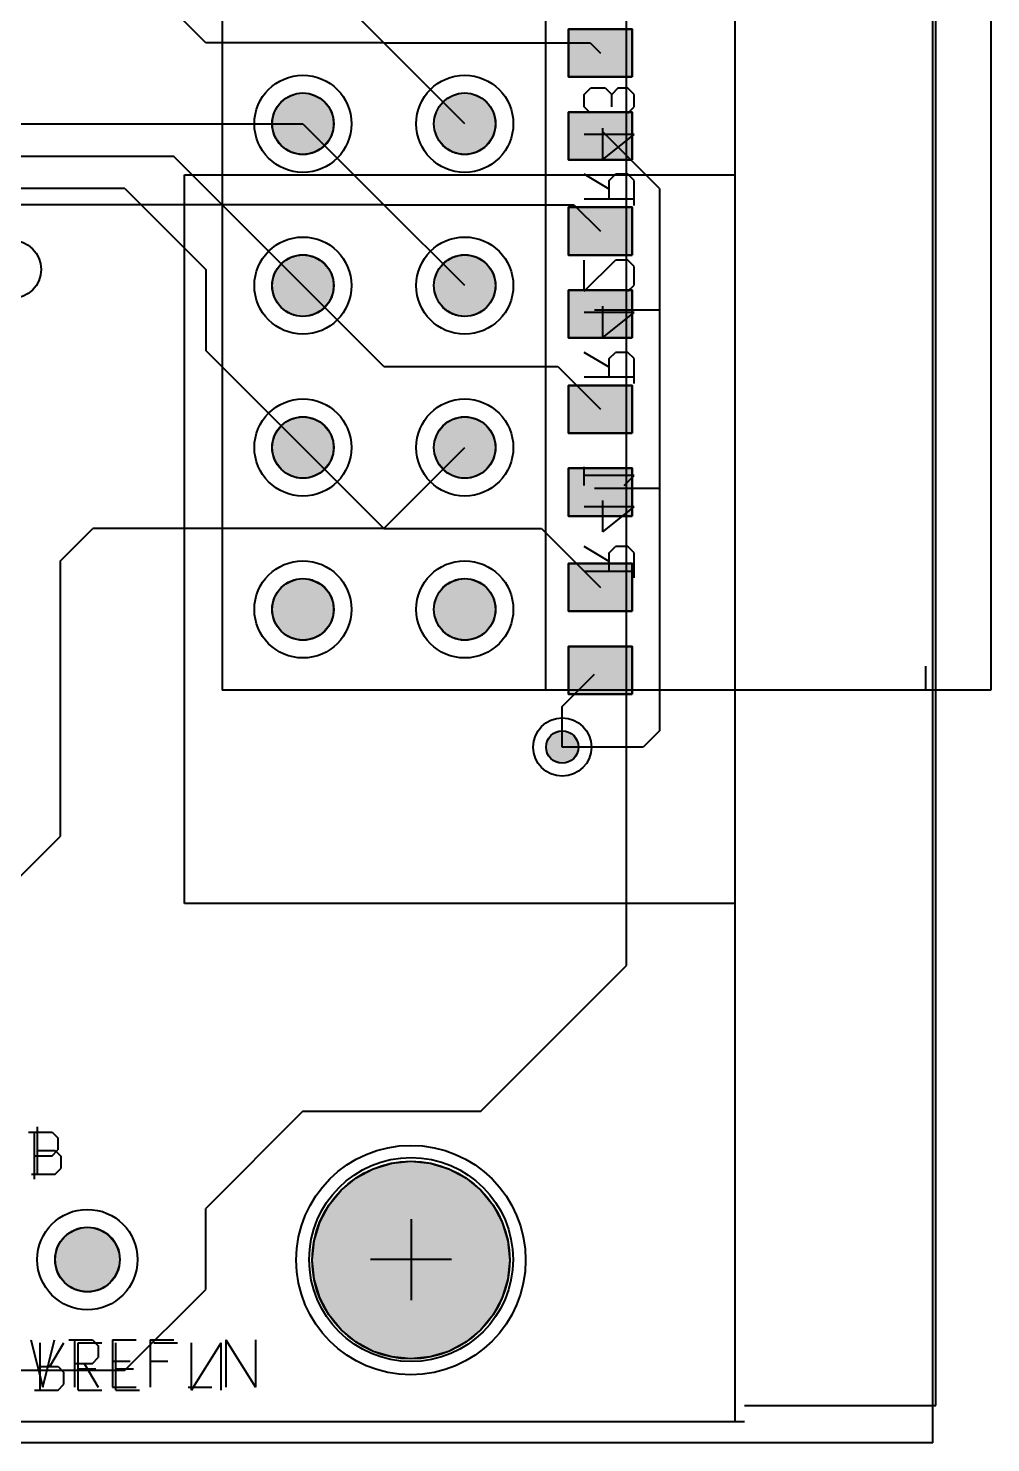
# Model space of a CAD drawing. Header units: millimetres. Extents: x 3 to 131, y 2 to 65.
# Drawn here: x 116.25 to 131.36, y 2.29 to 24.48 of the extents above; entities that cross this region are included whole.
import ezdxf

# ---------------------------------------------------------------- set-up
doc = ezdxf.new("R2010")
doc.units = ezdxf.units.MM
for name, color, linetype in [('bottom_copper', 7, 'Continuous'), ('bottom_silk', 7, 'Continuous'), ('drill_plated', 7, 'Continuous'), ('outline', 7, 'Continuous'), ('top_copper', 7, 'Continuous'), ('top_silk', 7, 'Continuous')]:
    doc.layers.add(name, color=color, linetype=linetype)

msp = doc.modelspace()

# ---------------------------------------------------------------- hatches: boundary and pattern name
at = {"layer": 'bottom_copper', "lineweight": 40}
for points in [[(125.732, 23.72), (124.732, 23.72), (124.732, 24.47), (125.732, 24.47), (125.732, 23.72)], [(121.035, 22.892), (121.008, 22.802), (120.963, 22.718), (120.903, 22.645), (120.83, 22.585), (120.746, 22.541), (120.656, 22.513), (120.562, 22.504), (120.468, 22.513), (120.377, 22.541), (120.294, 22.585), (120.221, 22.645), (120.161, 22.718), (120.116, 22.802), (120.088, 22.892), (120.079, 22.986), (120.088, 23.081), (120.116, 23.171), (120.161, 23.255), (120.221, 23.328), (120.294, 23.388), (120.377, 23.432), (120.468, 23.46), (120.562, 23.469), (120.656, 23.46), (120.746, 23.432), (120.83, 23.388), (120.903, 23.328), (120.963, 23.255), (121.008, 23.171), (121.035, 23.081), (121.044, 22.986), (121.035, 22.892)], [(123.575, 22.892), (123.548, 22.802), (123.503, 22.718), (123.443, 22.645), (123.37, 22.585), (123.286, 22.541), (123.196, 22.513), (123.102, 22.504), (123.008, 22.513), (122.917, 22.541), (122.834, 22.585), (122.761, 22.645), (122.701, 22.718), (122.656, 22.802), (122.628, 22.892), (122.619, 22.986), (122.628, 23.081), (122.656, 23.171), (122.701, 23.255), (122.761, 23.328), (122.834, 23.388), (122.917, 23.432), (123.008, 23.46), (123.102, 23.469), (123.196, 23.46), (123.286, 23.432), (123.37, 23.388), (123.443, 23.328), (123.503, 23.255), (123.548, 23.171), (123.575, 23.081), (123.584, 22.986), (123.575, 22.892)], [(125.732, 22.42), (124.732, 22.42), (124.732, 23.169), (125.732, 23.169), (125.732, 22.42)], [(125.732, 20.926), (124.732, 20.926), (124.732, 21.675), (125.732, 21.675), (125.732, 20.926)], [(121.035, 20.352), (121.008, 20.262), (120.963, 20.178), (120.903, 20.105), (120.83, 20.045), (120.746, 20.001), (120.656, 19.973), (120.562, 19.964), (120.468, 19.973), (120.377, 20.001), (120.294, 20.045), (120.221, 20.105), (120.161, 20.178), (120.116, 20.262), (120.088, 20.352), (120.079, 20.447), (120.088, 20.541), (120.116, 20.631), (120.161, 20.715), (120.221, 20.788), (120.294, 20.848), (120.377, 20.892), (120.468, 20.92), (120.562, 20.929), (120.656, 20.92), (120.746, 20.892), (120.83, 20.848), (120.903, 20.788), (120.963, 20.715), (121.008, 20.631), (121.035, 20.541), (121.044, 20.447), (121.035, 20.352)], [(123.575, 20.352), (123.548, 20.262), (123.503, 20.178), (123.443, 20.105), (123.37, 20.045), (123.286, 20.001), (123.196, 19.973), (123.102, 19.964), (123.008, 19.973), (122.917, 20.001), (122.834, 20.045), (122.761, 20.105), (122.701, 20.178), (122.656, 20.262), (122.628, 20.352), (122.619, 20.447), (122.628, 20.541), (122.656, 20.631), (122.701, 20.715), (122.761, 20.788), (122.834, 20.848), (122.917, 20.892), (123.008, 20.92), (123.102, 20.929), (123.196, 20.92), (123.286, 20.892), (123.37, 20.848), (123.443, 20.788), (123.503, 20.715), (123.548, 20.631), (123.575, 20.541), (123.584, 20.447), (123.575, 20.352)], [(125.732, 19.626), (124.732, 19.626), (124.732, 20.375), (125.732, 20.375), (125.732, 19.626)], [(125.732, 18.132), (124.732, 18.132), (124.732, 18.881), (125.732, 18.881), (125.732, 18.132)], [(121.035, 17.812), (121.008, 17.722), (120.963, 17.638), (120.903, 17.565), (120.83, 17.505), (120.746, 17.461), (120.656, 17.433), (120.562, 17.424), (120.468, 17.433), (120.377, 17.461), (120.294, 17.505), (120.221, 17.565), (120.161, 17.638), (120.116, 17.722), (120.088, 17.812), (120.079, 17.907), (120.088, 18.001), (120.116, 18.091), (120.161, 18.175), (120.221, 18.248), (120.294, 18.308), (120.377, 18.352), (120.468, 18.38), (120.562, 18.389), (120.656, 18.38), (120.746, 18.352), (120.83, 18.308), (120.903, 18.248), (120.963, 18.175), (121.008, 18.091), (121.035, 18.001), (121.044, 17.907), (121.035, 17.812)], [(123.575, 17.812), (123.548, 17.722), (123.503, 17.638), (123.443, 17.565), (123.37, 17.505), (123.286, 17.461), (123.196, 17.433), (123.102, 17.424), (123.008, 17.433), (122.917, 17.461), (122.834, 17.505), (122.761, 17.565), (122.701, 17.638), (122.656, 17.722), (122.628, 17.812), (122.619, 17.907), (122.628, 18.001), (122.656, 18.091), (122.701, 18.175), (122.761, 18.248), (122.834, 18.308), (122.917, 18.352), (123.008, 18.38), (123.102, 18.389), (123.196, 18.38), (123.286, 18.352), (123.37, 18.308), (123.443, 18.248), (123.503, 18.175), (123.548, 18.091), (123.575, 18.001), (123.584, 17.907), (123.575, 17.812)], [(125.732, 16.832), (124.732, 16.832), (124.732, 17.581), (125.732, 17.581), (125.732, 16.832)], [(125.732, 15.338), (124.732, 15.338), (124.732, 16.087), (125.732, 16.087), (125.732, 15.338)], [(121.035, 15.272), (121.008, 15.182), (120.963, 15.098), (120.903, 15.025), (120.83, 14.965), (120.746, 14.921), (120.656, 14.893), (120.562, 14.884), (120.468, 14.893), (120.377, 14.921), (120.294, 14.965), (120.221, 15.025), (120.161, 15.098), (120.116, 15.182), (120.088, 15.272), (120.079, 15.367), (120.088, 15.461), (120.116, 15.551), (120.161, 15.635), (120.221, 15.708), (120.294, 15.768), (120.377, 15.812), (120.468, 15.84), (120.562, 15.849), (120.656, 15.84), (120.746, 15.812), (120.83, 15.768), (120.903, 15.708), (120.963, 15.635), (121.008, 15.551), (121.035, 15.461), (121.044, 15.367), (121.035, 15.272)], [(123.575, 15.272), (123.548, 15.182), (123.503, 15.098), (123.443, 15.025), (123.37, 14.965), (123.286, 14.921), (123.196, 14.893), (123.102, 14.884), (123.008, 14.893), (122.917, 14.921), (122.834, 14.965), (122.761, 15.025), (122.701, 15.098), (122.656, 15.182), (122.628, 15.272), (122.619, 15.367), (122.628, 15.461), (122.656, 15.551), (122.701, 15.635), (122.761, 15.708), (122.834, 15.768), (122.917, 15.812), (123.008, 15.84), (123.102, 15.849), (123.196, 15.84), (123.286, 15.812), (123.37, 15.768), (123.443, 15.708), (123.503, 15.635), (123.548, 15.551), (123.575, 15.461), (123.584, 15.367), (123.575, 15.272)], [(125.732, 14.038), (124.732, 14.038), (124.732, 14.787), (125.732, 14.787), (125.732, 14.038)], [(124.881, 13.158), (124.867, 13.11), (124.843, 13.066), (124.812, 13.028), (124.773, 12.996), (124.729, 12.973), (124.681, 12.958), (124.632, 12.954), (124.582, 12.958), (124.535, 12.973), (124.491, 12.996), (124.452, 13.028), (124.421, 13.066), (124.397, 13.11), (124.383, 13.158), (124.378, 13.207), (124.383, 13.257), (124.397, 13.305), (124.421, 13.349), (124.452, 13.387), (124.491, 13.419), (124.535, 13.442), (124.582, 13.457), (124.632, 13.461), (124.681, 13.457), (124.729, 13.442), (124.773, 13.419), (124.812, 13.387), (124.843, 13.349), (124.867, 13.305), (124.881, 13.257), (124.886, 13.207), (124.881, 13.158)], [(123.777, 4.856), (123.689, 4.565), (123.546, 4.297), (123.353, 4.062), (123.118, 3.87), (122.85, 3.726), (122.56, 3.638), (122.257, 3.608), (121.955, 3.638), (121.664, 3.726), (121.396, 3.87), (121.161, 4.062), (120.968, 4.297), (120.825, 4.565), (120.737, 4.856), (120.707, 5.158), (120.737, 5.461), (120.825, 5.751), (120.968, 6.019), (121.161, 6.254), (121.396, 6.447), (121.664, 6.59), (121.955, 6.679), (122.257, 6.708), (122.56, 6.679), (122.85, 6.59), (123.118, 6.447), (123.353, 6.254), (123.546, 6.019), (123.689, 5.751), (123.777, 5.461), (123.807, 5.158), (123.777, 4.856)], [(117.678, 5.067), (117.649, 4.972), (117.602, 4.884), (117.539, 4.807), (117.462, 4.744), (117.374, 4.697), (117.279, 4.668), (117.18, 4.658), (117.081, 4.668), (116.986, 4.697), (116.898, 4.744), (116.821, 4.807), (116.758, 4.884), (116.711, 4.972), (116.682, 5.067), (116.672, 5.166), (116.682, 5.265), (116.711, 5.36), (116.758, 5.448), (116.821, 5.525), (116.898, 5.588), (116.986, 5.635), (117.081, 5.664), (117.18, 5.674), (117.279, 5.664), (117.374, 5.635), (117.462, 5.588), (117.539, 5.525), (117.602, 5.448), (117.649, 5.36), (117.678, 5.265), (117.688, 5.166), (117.678, 5.067)]]:
    msp.add_hatch(color=7, dxfattribs=at).paths.add_polyline_path(points, flags=0)
at = {"layer": 'drill_plated', "lineweight": 40}
for points in [[(121.035, 22.892), (121.008, 22.802), (120.963, 22.718), (120.903, 22.645), (120.83, 22.585), (120.746, 22.541), (120.656, 22.513), (120.562, 22.504), (120.468, 22.513), (120.377, 22.541), (120.294, 22.585), (120.221, 22.645), (120.161, 22.718), (120.116, 22.802), (120.088, 22.892), (120.079, 22.986), (120.088, 23.081), (120.116, 23.171), (120.161, 23.255), (120.221, 23.328), (120.294, 23.388), (120.377, 23.432), (120.468, 23.46), (120.562, 23.469), (120.656, 23.46), (120.746, 23.432), (120.83, 23.388), (120.903, 23.328), (120.963, 23.255), (121.008, 23.171), (121.035, 23.081), (121.044, 22.986), (121.035, 22.892)], [(123.575, 22.892), (123.548, 22.802), (123.503, 22.718), (123.443, 22.645), (123.37, 22.585), (123.286, 22.541), (123.196, 22.513), (123.102, 22.504), (123.008, 22.513), (122.917, 22.541), (122.834, 22.585), (122.761, 22.645), (122.701, 22.718), (122.656, 22.802), (122.628, 22.892), (122.619, 22.986), (122.628, 23.081), (122.656, 23.171), (122.701, 23.255), (122.761, 23.328), (122.834, 23.388), (122.917, 23.432), (123.008, 23.46), (123.102, 23.469), (123.196, 23.46), (123.286, 23.432), (123.37, 23.388), (123.443, 23.328), (123.503, 23.255), (123.548, 23.171), (123.575, 23.081), (123.584, 22.986), (123.575, 22.892)], [(121.035, 20.352), (121.008, 20.262), (120.963, 20.178), (120.903, 20.105), (120.83, 20.045), (120.746, 20.001), (120.656, 19.973), (120.562, 19.964), (120.468, 19.973), (120.377, 20.001), (120.294, 20.045), (120.221, 20.105), (120.161, 20.178), (120.116, 20.262), (120.088, 20.352), (120.079, 20.447), (120.088, 20.541), (120.116, 20.631), (120.161, 20.715), (120.221, 20.788), (120.294, 20.848), (120.377, 20.892), (120.468, 20.92), (120.562, 20.929), (120.656, 20.92), (120.746, 20.892), (120.83, 20.848), (120.903, 20.788), (120.963, 20.715), (121.008, 20.631), (121.035, 20.541), (121.044, 20.447), (121.035, 20.352)], [(123.575, 20.352), (123.548, 20.262), (123.503, 20.178), (123.443, 20.105), (123.37, 20.045), (123.286, 20.001), (123.196, 19.973), (123.102, 19.964), (123.008, 19.973), (122.917, 20.001), (122.834, 20.045), (122.761, 20.105), (122.701, 20.178), (122.656, 20.262), (122.628, 20.352), (122.619, 20.447), (122.628, 20.541), (122.656, 20.631), (122.701, 20.715), (122.761, 20.788), (122.834, 20.848), (122.917, 20.892), (123.008, 20.92), (123.102, 20.929), (123.196, 20.92), (123.286, 20.892), (123.37, 20.848), (123.443, 20.788), (123.503, 20.715), (123.548, 20.631), (123.575, 20.541), (123.584, 20.447), (123.575, 20.352)], [(121.035, 17.812), (121.008, 17.722), (120.963, 17.638), (120.903, 17.565), (120.83, 17.505), (120.746, 17.461), (120.656, 17.433), (120.562, 17.424), (120.468, 17.433), (120.377, 17.461), (120.294, 17.505), (120.221, 17.565), (120.161, 17.638), (120.116, 17.722), (120.088, 17.812), (120.079, 17.907), (120.088, 18.001), (120.116, 18.091), (120.161, 18.175), (120.221, 18.248), (120.294, 18.308), (120.377, 18.352), (120.468, 18.38), (120.562, 18.389), (120.656, 18.38), (120.746, 18.352), (120.83, 18.308), (120.903, 18.248), (120.963, 18.175), (121.008, 18.091), (121.035, 18.001), (121.044, 17.907), (121.035, 17.812)], [(123.575, 17.812), (123.548, 17.722), (123.503, 17.638), (123.443, 17.565), (123.37, 17.505), (123.286, 17.461), (123.196, 17.433), (123.102, 17.424), (123.008, 17.433), (122.917, 17.461), (122.834, 17.505), (122.761, 17.565), (122.701, 17.638), (122.656, 17.722), (122.628, 17.812), (122.619, 17.907), (122.628, 18.001), (122.656, 18.091), (122.701, 18.175), (122.761, 18.248), (122.834, 18.308), (122.917, 18.352), (123.008, 18.38), (123.102, 18.389), (123.196, 18.38), (123.286, 18.352), (123.37, 18.308), (123.443, 18.248), (123.503, 18.175), (123.548, 18.091), (123.575, 18.001), (123.584, 17.907), (123.575, 17.812)], [(121.035, 15.272), (121.008, 15.182), (120.963, 15.098), (120.903, 15.025), (120.83, 14.965), (120.746, 14.921), (120.656, 14.893), (120.562, 14.884), (120.468, 14.893), (120.377, 14.921), (120.294, 14.965), (120.221, 15.025), (120.161, 15.098), (120.116, 15.182), (120.088, 15.272), (120.079, 15.367), (120.088, 15.461), (120.116, 15.551), (120.161, 15.635), (120.221, 15.708), (120.294, 15.768), (120.377, 15.812), (120.468, 15.84), (120.562, 15.849), (120.656, 15.84), (120.746, 15.812), (120.83, 15.768), (120.903, 15.708), (120.963, 15.635), (121.008, 15.551), (121.035, 15.461), (121.044, 15.367), (121.035, 15.272)], [(123.575, 15.272), (123.548, 15.182), (123.503, 15.098), (123.443, 15.025), (123.37, 14.965), (123.286, 14.921), (123.196, 14.893), (123.102, 14.884), (123.008, 14.893), (122.917, 14.921), (122.834, 14.965), (122.761, 15.025), (122.701, 15.098), (122.656, 15.182), (122.628, 15.272), (122.619, 15.367), (122.628, 15.461), (122.656, 15.551), (122.701, 15.635), (122.761, 15.708), (122.834, 15.768), (122.917, 15.812), (123.008, 15.84), (123.102, 15.849), (123.196, 15.84), (123.286, 15.812), (123.37, 15.768), (123.443, 15.708), (123.503, 15.635), (123.548, 15.551), (123.575, 15.461), (123.584, 15.367), (123.575, 15.272)], [(124.881, 13.158), (124.867, 13.11), (124.843, 13.066), (124.812, 13.028), (124.773, 12.996), (124.729, 12.973), (124.681, 12.958), (124.632, 12.954), (124.582, 12.958), (124.535, 12.973), (124.491, 12.996), (124.452, 13.028), (124.421, 13.066), (124.397, 13.11), (124.383, 13.158), (124.378, 13.207), (124.383, 13.257), (124.397, 13.305), (124.421, 13.349), (124.452, 13.387), (124.491, 13.419), (124.535, 13.442), (124.582, 13.457), (124.632, 13.461), (124.681, 13.457), (124.729, 13.442), (124.773, 13.419), (124.812, 13.387), (124.843, 13.349), (124.867, 13.305), (124.881, 13.257), (124.886, 13.207), (124.881, 13.158)], [(123.777, 4.856), (123.689, 4.565), (123.546, 4.297), (123.353, 4.062), (123.118, 3.87), (122.85, 3.726), (122.56, 3.638), (122.257, 3.608), (121.955, 3.638), (121.664, 3.726), (121.396, 3.87), (121.161, 4.062), (120.968, 4.297), (120.825, 4.565), (120.737, 4.856), (120.707, 5.158), (120.737, 5.461), (120.825, 5.751), (120.968, 6.019), (121.161, 6.254), (121.396, 6.447), (121.664, 6.59), (121.955, 6.679), (122.257, 6.708), (122.56, 6.679), (122.85, 6.59), (123.118, 6.447), (123.353, 6.254), (123.546, 6.019), (123.689, 5.751), (123.777, 5.461), (123.807, 5.158), (123.777, 4.856)], [(117.678, 5.067), (117.649, 4.972), (117.602, 4.884), (117.539, 4.807), (117.462, 4.744), (117.374, 4.697), (117.279, 4.668), (117.18, 4.658), (117.081, 4.668), (116.986, 4.697), (116.898, 4.744), (116.821, 4.807), (116.758, 4.884), (116.711, 4.972), (116.682, 5.067), (116.672, 5.166), (116.682, 5.265), (116.711, 5.36), (116.758, 5.448), (116.821, 5.525), (116.898, 5.588), (116.986, 5.635), (117.081, 5.664), (117.18, 5.674), (117.279, 5.664), (117.374, 5.635), (117.462, 5.588), (117.539, 5.525), (117.602, 5.448), (117.649, 5.36), (117.678, 5.265), (117.688, 5.166), (117.678, 5.067)]]:
    msp.add_hatch(color=7, dxfattribs=at).paths.add_polyline_path(points, flags=0)
at = {"layer": 'top_copper', "lineweight": 40}
for points in [[(121.035, 22.892), (121.008, 22.802), (120.963, 22.718), (120.903, 22.645), (120.83, 22.585), (120.746, 22.541), (120.656, 22.513), (120.562, 22.504), (120.468, 22.513), (120.377, 22.541), (120.294, 22.585), (120.221, 22.645), (120.161, 22.718), (120.116, 22.802), (120.088, 22.892), (120.079, 22.986), (120.088, 23.081), (120.116, 23.171), (120.161, 23.255), (120.221, 23.328), (120.294, 23.388), (120.377, 23.432), (120.468, 23.46), (120.562, 23.469), (120.656, 23.46), (120.746, 23.432), (120.83, 23.388), (120.903, 23.328), (120.963, 23.255), (121.008, 23.171), (121.035, 23.081), (121.044, 22.986), (121.035, 22.892)], [(123.575, 22.892), (123.548, 22.802), (123.503, 22.718), (123.443, 22.645), (123.37, 22.585), (123.286, 22.541), (123.196, 22.513), (123.102, 22.504), (123.008, 22.513), (122.917, 22.541), (122.834, 22.585), (122.761, 22.645), (122.701, 22.718), (122.656, 22.802), (122.628, 22.892), (122.619, 22.986), (122.628, 23.081), (122.656, 23.171), (122.701, 23.255), (122.761, 23.328), (122.834, 23.388), (122.917, 23.432), (123.008, 23.46), (123.102, 23.469), (123.196, 23.46), (123.286, 23.432), (123.37, 23.388), (123.443, 23.328), (123.503, 23.255), (123.548, 23.171), (123.575, 23.081), (123.584, 22.986), (123.575, 22.892)], [(121.035, 20.352), (121.008, 20.262), (120.963, 20.178), (120.903, 20.105), (120.83, 20.045), (120.746, 20.001), (120.656, 19.973), (120.562, 19.964), (120.468, 19.973), (120.377, 20.001), (120.294, 20.045), (120.221, 20.105), (120.161, 20.178), (120.116, 20.262), (120.088, 20.352), (120.079, 20.447), (120.088, 20.541), (120.116, 20.631), (120.161, 20.715), (120.221, 20.788), (120.294, 20.848), (120.377, 20.892), (120.468, 20.92), (120.562, 20.929), (120.656, 20.92), (120.746, 20.892), (120.83, 20.848), (120.903, 20.788), (120.963, 20.715), (121.008, 20.631), (121.035, 20.541), (121.044, 20.447), (121.035, 20.352)], [(123.575, 20.352), (123.548, 20.262), (123.503, 20.178), (123.443, 20.105), (123.37, 20.045), (123.286, 20.001), (123.196, 19.973), (123.102, 19.964), (123.008, 19.973), (122.917, 20.001), (122.834, 20.045), (122.761, 20.105), (122.701, 20.178), (122.656, 20.262), (122.628, 20.352), (122.619, 20.447), (122.628, 20.541), (122.656, 20.631), (122.701, 20.715), (122.761, 20.788), (122.834, 20.848), (122.917, 20.892), (123.008, 20.92), (123.102, 20.929), (123.196, 20.92), (123.286, 20.892), (123.37, 20.848), (123.443, 20.788), (123.503, 20.715), (123.548, 20.631), (123.575, 20.541), (123.584, 20.447), (123.575, 20.352)], [(121.035, 17.812), (121.008, 17.722), (120.963, 17.638), (120.903, 17.565), (120.83, 17.505), (120.746, 17.461), (120.656, 17.433), (120.562, 17.424), (120.468, 17.433), (120.377, 17.461), (120.294, 17.505), (120.221, 17.565), (120.161, 17.638), (120.116, 17.722), (120.088, 17.812), (120.079, 17.907), (120.088, 18.001), (120.116, 18.091), (120.161, 18.175), (120.221, 18.248), (120.294, 18.308), (120.377, 18.352), (120.468, 18.38), (120.562, 18.389), (120.656, 18.38), (120.746, 18.352), (120.83, 18.308), (120.903, 18.248), (120.963, 18.175), (121.008, 18.091), (121.035, 18.001), (121.044, 17.907), (121.035, 17.812)], [(123.575, 17.812), (123.548, 17.722), (123.503, 17.638), (123.443, 17.565), (123.37, 17.505), (123.286, 17.461), (123.196, 17.433), (123.102, 17.424), (123.008, 17.433), (122.917, 17.461), (122.834, 17.505), (122.761, 17.565), (122.701, 17.638), (122.656, 17.722), (122.628, 17.812), (122.619, 17.907), (122.628, 18.001), (122.656, 18.091), (122.701, 18.175), (122.761, 18.248), (122.834, 18.308), (122.917, 18.352), (123.008, 18.38), (123.102, 18.389), (123.196, 18.38), (123.286, 18.352), (123.37, 18.308), (123.443, 18.248), (123.503, 18.175), (123.548, 18.091), (123.575, 18.001), (123.584, 17.907), (123.575, 17.812)], [(121.035, 15.272), (121.008, 15.182), (120.963, 15.098), (120.903, 15.025), (120.83, 14.965), (120.746, 14.921), (120.656, 14.893), (120.562, 14.884), (120.468, 14.893), (120.377, 14.921), (120.294, 14.965), (120.221, 15.025), (120.161, 15.098), (120.116, 15.182), (120.088, 15.272), (120.079, 15.367), (120.088, 15.461), (120.116, 15.551), (120.161, 15.635), (120.221, 15.708), (120.294, 15.768), (120.377, 15.812), (120.468, 15.84), (120.562, 15.849), (120.656, 15.84), (120.746, 15.812), (120.83, 15.768), (120.903, 15.708), (120.963, 15.635), (121.008, 15.551), (121.035, 15.461), (121.044, 15.367), (121.035, 15.272)], [(123.575, 15.272), (123.548, 15.182), (123.503, 15.098), (123.443, 15.025), (123.37, 14.965), (123.286, 14.921), (123.196, 14.893), (123.102, 14.884), (123.008, 14.893), (122.917, 14.921), (122.834, 14.965), (122.761, 15.025), (122.701, 15.098), (122.656, 15.182), (122.628, 15.272), (122.619, 15.367), (122.628, 15.461), (122.656, 15.551), (122.701, 15.635), (122.761, 15.708), (122.834, 15.768), (122.917, 15.812), (123.008, 15.84), (123.102, 15.849), (123.196, 15.84), (123.286, 15.812), (123.37, 15.768), (123.443, 15.708), (123.503, 15.635), (123.548, 15.551), (123.575, 15.461), (123.584, 15.367), (123.575, 15.272)], [(124.881, 13.158), (124.867, 13.11), (124.843, 13.066), (124.812, 13.028), (124.773, 12.996), (124.729, 12.973), (124.681, 12.958), (124.632, 12.954), (124.582, 12.958), (124.535, 12.973), (124.491, 12.996), (124.452, 13.028), (124.421, 13.066), (124.397, 13.11), (124.383, 13.158), (124.378, 13.207), (124.383, 13.257), (124.397, 13.305), (124.421, 13.349), (124.452, 13.387), (124.491, 13.419), (124.535, 13.442), (124.582, 13.457), (124.632, 13.461), (124.681, 13.457), (124.729, 13.442), (124.773, 13.419), (124.812, 13.387), (124.843, 13.349), (124.867, 13.305), (124.881, 13.257), (124.886, 13.207), (124.881, 13.158)], [(123.777, 4.856), (123.689, 4.565), (123.546, 4.297), (123.353, 4.062), (123.118, 3.87), (122.85, 3.726), (122.56, 3.638), (122.257, 3.608), (121.955, 3.638), (121.664, 3.726), (121.396, 3.87), (121.161, 4.062), (120.968, 4.297), (120.825, 4.565), (120.737, 4.856), (120.707, 5.158), (120.737, 5.461), (120.825, 5.751), (120.968, 6.019), (121.161, 6.254), (121.396, 6.447), (121.664, 6.59), (121.955, 6.679), (122.257, 6.708), (122.56, 6.679), (122.85, 6.59), (123.118, 6.447), (123.353, 6.254), (123.546, 6.019), (123.689, 5.751), (123.777, 5.461), (123.807, 5.158), (123.777, 4.856)], [(117.678, 5.067), (117.649, 4.972), (117.602, 4.884), (117.539, 4.807), (117.462, 4.744), (117.374, 4.697), (117.279, 4.668), (117.18, 4.658), (117.081, 4.668), (116.986, 4.697), (116.898, 4.744), (116.821, 4.807), (116.758, 4.884), (116.711, 4.972), (116.682, 5.067), (116.672, 5.166), (116.682, 5.265), (116.711, 5.36), (116.758, 5.448), (116.821, 5.525), (116.898, 5.588), (116.986, 5.635), (117.081, 5.664), (117.18, 5.674), (117.279, 5.664), (117.374, 5.635), (117.462, 5.588), (117.539, 5.525), (117.602, 5.448), (117.649, 5.36), (117.678, 5.265), (117.688, 5.166), (117.678, 5.067)]]:
    msp.add_hatch(color=7, dxfattribs=at).paths.add_polyline_path(points, flags=0)

# ---------------------------------------------------------------- linework, layer by layer
at = {"layer": 'bottom_copper', "color": 7, "lineweight": 40}
for p, q in [((120.562, 25.526), (121.832, 24.256)), ((124.732, 24.47), (124.732, 23.72)), ((125.732, 24.47), (124.732, 24.47)), ((125.732, 23.72), (125.732, 24.47)), ((121.832, 24.256), (125.07, 24.256)), ((125.07, 24.256), (125.232, 24.095)), ((124.732, 23.72), (125.732, 23.72)), ((124.732, 23.169), (124.732, 22.42)), ((125.732, 23.169), (124.732, 23.169)), ((125.732, 22.42), (125.732, 23.169)), ((112.942, 22.986), (120.562, 22.986)), ((120.562, 22.986), (121.832, 21.716)), ((126.156, 21.971), (125.267, 22.86)), ((112.434, 22.479), (118.53, 22.479)), ((121.832, 19.177), (118.53, 22.479)), ((124.732, 22.42), (125.732, 22.42)), ((117.768, 21.971), (111.418, 21.971)), ((117.768, 21.971), (119.038, 20.701)), ((126.156, 21.971), (126.156, 13.461)), ((121.832, 21.716), (124.816, 21.716)), ((124.732, 21.675), (124.732, 20.926)), ((125.732, 21.675), (124.732, 21.675)), ((124.816, 21.716), (125.232, 21.301)), ((125.732, 20.926), (125.732, 21.675)), ((124.732, 20.926), (125.732, 20.926)), ((119.038, 20.701), (119.038, 19.43)), ((124.732, 20.375), (124.732, 19.626)), ((125.732, 20.375), (124.732, 20.375)), ((125.732, 19.626), (125.732, 20.375)), ((125.14, 20.066), (126.156, 20.066)), ((124.732, 19.626), (125.732, 19.626)), ((121.832, 16.637), (119.038, 19.43)), ((121.832, 19.177), (124.562, 19.177)), ((124.562, 19.177), (125.232, 18.507)), ((124.732, 18.881), (124.732, 18.132)), ((125.732, 18.881), (124.732, 18.881)), ((125.732, 18.132), (125.732, 18.881)), ((124.732, 18.132), (125.732, 18.132)), ((124.732, 17.581), (124.732, 16.832)), ((125.732, 17.581), (124.732, 17.581)), ((125.732, 16.832), (125.732, 17.581)), ((125.14, 17.271), (126.156, 17.271)), ((124.732, 16.832), (125.732, 16.832)), ((121.832, 16.637), (124.308, 16.637)), ((124.308, 16.637), (125.232, 15.713)), ((124.732, 16.087), (124.732, 15.338)), ((125.732, 16.087), (124.732, 16.087)), ((125.732, 15.338), (125.732, 16.087)), ((124.732, 15.338), (125.732, 15.338)), ((124.732, 14.787), (124.732, 14.038)), ((125.732, 14.787), (124.732, 14.787)), ((125.732, 14.038), (125.732, 14.787)), ((124.632, 13.842), (125.14, 14.351)), ((124.732, 14.038), (125.732, 14.038)), ((124.632, 13.207), (124.632, 13.842)), ((126.156, 13.461), (125.902, 13.207)), ((125.902, 13.207), (124.632, 13.207))]:
    msp.add_line(p, q, dxfattribs=at)
for points in [[(125.732, 23.72), (124.732, 23.72), (124.732, 24.47), (125.732, 24.47), (125.732, 23.72)], [(121.035, 22.892), (121.008, 22.802), (120.963, 22.718), (120.903, 22.645), (120.83, 22.585), (120.746, 22.541), (120.656, 22.513), (120.562, 22.504), (120.468, 22.513), (120.377, 22.541), (120.294, 22.585), (120.221, 22.645), (120.161, 22.718), (120.116, 22.802), (120.088, 22.892), (120.079, 22.986), (120.088, 23.081), (120.116, 23.171), (120.161, 23.255), (120.221, 23.328), (120.294, 23.388), (120.377, 23.432), (120.468, 23.46), (120.562, 23.469), (120.656, 23.46), (120.746, 23.432), (120.83, 23.388), (120.903, 23.328), (120.963, 23.255), (121.008, 23.171), (121.035, 23.081), (121.044, 22.986), (121.035, 22.892)], [(123.575, 22.892), (123.548, 22.802), (123.503, 22.718), (123.443, 22.645), (123.37, 22.585), (123.286, 22.541), (123.196, 22.513), (123.102, 22.504), (123.008, 22.513), (122.917, 22.541), (122.834, 22.585), (122.761, 22.645), (122.701, 22.718), (122.656, 22.802), (122.628, 22.892), (122.619, 22.986), (122.628, 23.081), (122.656, 23.171), (122.701, 23.255), (122.761, 23.328), (122.834, 23.388), (122.917, 23.432), (123.008, 23.46), (123.102, 23.469), (123.196, 23.46), (123.286, 23.432), (123.37, 23.388), (123.443, 23.328), (123.503, 23.255), (123.548, 23.171), (123.575, 23.081), (123.584, 22.986), (123.575, 22.892)], [(125.732, 22.42), (124.732, 22.42), (124.732, 23.169), (125.732, 23.169), (125.732, 22.42)], [(125.732, 20.926), (124.732, 20.926), (124.732, 21.675), (125.732, 21.675), (125.732, 20.926)], [(121.035, 20.352), (121.008, 20.262), (120.963, 20.178), (120.903, 20.105), (120.83, 20.045), (120.746, 20.001), (120.656, 19.973), (120.562, 19.964), (120.468, 19.973), (120.377, 20.001), (120.294, 20.045), (120.221, 20.105), (120.161, 20.178), (120.116, 20.262), (120.088, 20.352), (120.079, 20.447), (120.088, 20.541), (120.116, 20.631), (120.161, 20.715), (120.221, 20.788), (120.294, 20.848), (120.377, 20.892), (120.468, 20.92), (120.562, 20.929), (120.656, 20.92), (120.746, 20.892), (120.83, 20.848), (120.903, 20.788), (120.963, 20.715), (121.008, 20.631), (121.035, 20.541), (121.044, 20.447), (121.035, 20.352)], [(123.575, 20.352), (123.548, 20.262), (123.503, 20.178), (123.443, 20.105), (123.37, 20.045), (123.286, 20.001), (123.196, 19.973), (123.102, 19.964), (123.008, 19.973), (122.917, 20.001), (122.834, 20.045), (122.761, 20.105), (122.701, 20.178), (122.656, 20.262), (122.628, 20.352), (122.619, 20.447), (122.628, 20.541), (122.656, 20.631), (122.701, 20.715), (122.761, 20.788), (122.834, 20.848), (122.917, 20.892), (123.008, 20.92), (123.102, 20.929), (123.196, 20.92), (123.286, 20.892), (123.37, 20.848), (123.443, 20.788), (123.503, 20.715), (123.548, 20.631), (123.575, 20.541), (123.584, 20.447), (123.575, 20.352)], [(125.732, 19.626), (124.732, 19.626), (124.732, 20.375), (125.732, 20.375), (125.732, 19.626)], [(125.732, 18.132), (124.732, 18.132), (124.732, 18.881), (125.732, 18.881), (125.732, 18.132)], [(121.035, 17.812), (121.008, 17.722), (120.963, 17.638), (120.903, 17.565), (120.83, 17.505), (120.746, 17.461), (120.656, 17.433), (120.562, 17.424), (120.468, 17.433), (120.377, 17.461), (120.294, 17.505), (120.221, 17.565), (120.161, 17.638), (120.116, 17.722), (120.088, 17.812), (120.079, 17.907), (120.088, 18.001), (120.116, 18.091), (120.161, 18.175), (120.221, 18.248), (120.294, 18.308), (120.377, 18.352), (120.468, 18.38), (120.562, 18.389), (120.656, 18.38), (120.746, 18.352), (120.83, 18.308), (120.903, 18.248), (120.963, 18.175), (121.008, 18.091), (121.035, 18.001), (121.044, 17.907), (121.035, 17.812)], [(123.575, 17.812), (123.548, 17.722), (123.503, 17.638), (123.443, 17.565), (123.37, 17.505), (123.286, 17.461), (123.196, 17.433), (123.102, 17.424), (123.008, 17.433), (122.917, 17.461), (122.834, 17.505), (122.761, 17.565), (122.701, 17.638), (122.656, 17.722), (122.628, 17.812), (122.619, 17.907), (122.628, 18.001), (122.656, 18.091), (122.701, 18.175), (122.761, 18.248), (122.834, 18.308), (122.917, 18.352), (123.008, 18.38), (123.102, 18.389), (123.196, 18.38), (123.286, 18.352), (123.37, 18.308), (123.443, 18.248), (123.503, 18.175), (123.548, 18.091), (123.575, 18.001), (123.584, 17.907), (123.575, 17.812)], [(125.732, 16.832), (124.732, 16.832), (124.732, 17.581), (125.732, 17.581), (125.732, 16.832)], [(125.732, 15.338), (124.732, 15.338), (124.732, 16.087), (125.732, 16.087), (125.732, 15.338)], [(121.035, 15.272), (121.008, 15.182), (120.963, 15.098), (120.903, 15.025), (120.83, 14.965), (120.746, 14.921), (120.656, 14.893), (120.562, 14.884), (120.468, 14.893), (120.377, 14.921), (120.294, 14.965), (120.221, 15.025), (120.161, 15.098), (120.116, 15.182), (120.088, 15.272), (120.079, 15.367), (120.088, 15.461), (120.116, 15.551), (120.161, 15.635), (120.221, 15.708), (120.294, 15.768), (120.377, 15.812), (120.468, 15.84), (120.562, 15.849), (120.656, 15.84), (120.746, 15.812), (120.83, 15.768), (120.903, 15.708), (120.963, 15.635), (121.008, 15.551), (121.035, 15.461), (121.044, 15.367), (121.035, 15.272)], [(123.575, 15.272), (123.548, 15.182), (123.503, 15.098), (123.443, 15.025), (123.37, 14.965), (123.286, 14.921), (123.196, 14.893), (123.102, 14.884), (123.008, 14.893), (122.917, 14.921), (122.834, 14.965), (122.761, 15.025), (122.701, 15.098), (122.656, 15.182), (122.628, 15.272), (122.619, 15.367), (122.628, 15.461), (122.656, 15.551), (122.701, 15.635), (122.761, 15.708), (122.834, 15.768), (122.917, 15.812), (123.008, 15.84), (123.102, 15.849), (123.196, 15.84), (123.286, 15.812), (123.37, 15.768), (123.443, 15.708), (123.503, 15.635), (123.548, 15.551), (123.575, 15.461), (123.584, 15.367), (123.575, 15.272)], [(125.732, 14.038), (124.732, 14.038), (124.732, 14.787), (125.732, 14.787), (125.732, 14.038)], [(124.881, 13.158), (124.867, 13.11), (124.843, 13.066), (124.812, 13.028), (124.773, 12.996), (124.729, 12.973), (124.681, 12.958), (124.632, 12.954), (124.582, 12.958), (124.535, 12.973), (124.491, 12.996), (124.452, 13.028), (124.421, 13.066), (124.397, 13.11), (124.383, 13.158), (124.378, 13.207), (124.383, 13.257), (124.397, 13.305), (124.421, 13.349), (124.452, 13.387), (124.491, 13.419), (124.535, 13.442), (124.582, 13.457), (124.632, 13.461), (124.681, 13.457), (124.729, 13.442), (124.773, 13.419), (124.812, 13.387), (124.843, 13.349), (124.867, 13.305), (124.881, 13.257), (124.886, 13.207), (124.881, 13.158)], [(123.777, 4.856), (123.689, 4.565), (123.546, 4.297), (123.353, 4.062), (123.118, 3.87), (122.85, 3.726), (122.56, 3.638), (122.257, 3.608), (121.955, 3.638), (121.664, 3.726), (121.396, 3.87), (121.161, 4.062), (120.968, 4.297), (120.825, 4.565), (120.737, 4.856), (120.707, 5.158), (120.737, 5.461), (120.825, 5.751), (120.968, 6.019), (121.161, 6.254), (121.396, 6.447), (121.664, 6.59), (121.955, 6.679), (122.257, 6.708), (122.56, 6.679), (122.85, 6.59), (123.118, 6.447), (123.353, 6.254), (123.546, 6.019), (123.689, 5.751), (123.777, 5.461), (123.807, 5.158), (123.777, 4.856)], [(117.678, 5.067), (117.649, 4.972), (117.602, 4.884), (117.539, 4.807), (117.462, 4.744), (117.374, 4.697), (117.279, 4.668), (117.18, 4.658), (117.081, 4.668), (116.986, 4.697), (116.898, 4.744), (116.821, 4.807), (116.758, 4.884), (116.711, 4.972), (116.682, 5.067), (116.672, 5.166), (116.682, 5.265), (116.711, 5.36), (116.758, 5.448), (116.821, 5.525), (116.898, 5.588), (116.986, 5.635), (117.081, 5.664), (117.18, 5.674), (117.279, 5.664), (117.374, 5.635), (117.462, 5.588), (117.539, 5.525), (117.602, 5.448), (117.649, 5.36), (117.678, 5.265), (117.688, 5.166), (117.678, 5.067)]]:
    msp.add_lwpolyline(points, close=True, dxfattribs=at)
for centre, major_axis in [((120.562, 22.986), (0.762, 0)), ((123.102, 22.986), (0.762, 0)), ((120.562, 22.986), (0.483, 0)), ((123.102, 22.986), (0.483, 0)), ((115.996, 20.701), (0.457, 0)), ((120.562, 20.447), (0.762, 0)), ((123.102, 20.447), (0.762, 0)), ((120.562, 20.447), (0.483, 0)), ((123.102, 20.447), (0.483, 0)), ((120.562, 17.907), (0.762, 0)), ((123.102, 17.907), (0.762, 0)), ((120.562, 17.907), (0.483, 0)), ((123.102, 17.907), (0.483, 0)), ((120.562, 15.367), (0.762, 0)), ((123.102, 15.367), (0.762, 0)), ((120.562, 15.367), (0.483, 0)), ((123.102, 15.367), (0.483, 0)), ((124.632, 13.207), (0.457, 0)), ((124.632, 13.207), (0.254, 0)), ((122.257, 5.158), (1.8, 0)), ((122.257, 5.158), (1.55, 0)), ((117.18, 5.166), (0.787, 0)), ((117.18, 5.166), (0.508, 0))]:
    msp.add_ellipse(centre, major_axis=major_axis, ratio=1, dxfattribs=at)
at = {"layer": 'bottom_silk', "color": 7, "lineweight": 40}
for p, q in [((130.446, 2.293), (130.446, 65.293)), ((130.494, 2.876), (130.494, 55.876)), ((124.978, 23.445), (125.076, 23.543)), ((125.31, 23.543), (125.076, 23.543)), ((125.31, 23.543), (125.408, 23.445)), ((125.506, 23.543), (125.408, 23.445)), ((125.662, 23.543), (125.506, 23.543)), ((125.76, 23.445), (125.662, 23.543)), ((124.978, 23.25), (124.978, 23.445)), ((125.408, 23.25), (125.408, 23.445)), ((125.76, 23.25), (125.76, 23.445)), ((125.076, 23.152), (124.978, 23.25)), ((125.662, 23.152), (125.76, 23.25)), ((125.271, 22.428), (125.271, 22.917)), ((125.76, 22.82), (124.978, 22.82)), ((125.271, 22.428), (125.76, 22.82)), ((125.369, 21.959), (124.978, 22.194)), ((125.369, 22.096), (125.467, 22.194)), ((125.662, 22.194), (125.467, 22.194)), ((125.76, 22.096), (125.662, 22.194)), ((125.369, 21.802), (125.369, 22.096)), ((125.76, 21.705), (125.76, 22.096)), ((125.76, 21.802), (124.978, 21.802)), ((124.978, 20.358), (125.467, 20.847)), ((124.978, 20.358), (124.978, 20.847)), ((125.662, 20.847), (125.467, 20.847)), ((125.76, 20.749), (125.662, 20.847)), ((125.76, 20.456), (125.76, 20.749)), ((125.662, 20.358), (125.76, 20.456)), ((125.76, 20.026), (124.978, 20.026)), ((125.271, 19.634), (125.271, 20.123)), ((125.271, 19.634), (125.76, 20.026)), ((125.369, 19.165), (124.978, 19.4)), ((125.369, 19.302), (125.467, 19.4)), ((125.662, 19.4), (125.467, 19.4)), ((125.76, 19.302), (125.662, 19.4)), ((125.369, 19.009), (125.369, 19.302)), ((125.76, 18.911), (125.76, 19.302)), ((125.76, 19.009), (124.978, 19.009)), ((124.978, 17.31), (124.978, 17.603)), ((125.76, 17.466), (124.978, 17.466)), ((125.604, 17.31), (125.76, 17.466)), ((125.76, 16.977), (124.978, 16.977)), ((125.271, 16.586), (125.271, 17.075)), ((125.271, 16.586), (125.76, 16.977)), ((125.369, 16.117), (124.978, 16.352)), ((125.369, 16.254), (125.467, 16.352)), ((125.369, 15.96), (125.369, 16.254)), ((125.662, 16.352), (125.467, 16.352)), ((125.76, 16.254), (125.662, 16.352)), ((125.76, 15.863), (125.76, 16.254)), ((125.76, 15.96), (124.978, 15.96)), ((116.397, 6.506), (116.397, 7.247)), ((116.397, 6.877), (116.675, 6.877)), ((116.675, 6.877), (116.768, 6.784)), ((116.768, 6.598), (116.768, 6.784)), ((116.304, 6.506), (116.675, 6.506)), ((116.675, 6.506), (116.768, 6.598)), ((116.44, 3.118), (116.44, 3.859)), ((116.589, 3.488), (116.811, 3.859)), ((117.034, 3.859), (117.404, 3.859)), ((117.034, 3.118), (117.034, 3.859)), ((117.627, 3.118), (117.627, 3.859)), ((118.22, 3.859), (118.591, 3.859)), ((118.814, 3.118), (118.814, 3.859)), ((118.814, 3.118), (119.277, 3.859)), ((119.277, 3.118), (119.277, 3.859)), ((116.44, 3.488), (116.719, 3.488)), ((116.719, 3.488), (116.811, 3.396)), ((116.811, 3.21), (116.811, 3.396)), ((117.034, 3.451), (117.312, 3.451)), ((117.627, 3.451), (117.905, 3.451)), ((116.348, 3.118), (116.719, 3.118)), ((116.719, 3.118), (116.811, 3.21)), ((117.034, 3.118), (117.404, 3.118)), ((117.627, 3.118), (117.998, 3.118)), ((127.494, 2.876), (130.494, 2.876)), ((3.994, 2.626), (127.494, 2.626)), ((130.446, 2.293), (3.446, 2.293))]:
    msp.add_line(p, q, dxfattribs=at)
at = {"layer": 'drill_plated', "color": 7, "lineweight": 40}
for points in [[(121.035, 22.892), (121.008, 22.802), (120.963, 22.718), (120.903, 22.645), (120.83, 22.585), (120.746, 22.541), (120.656, 22.513), (120.562, 22.504), (120.468, 22.513), (120.377, 22.541), (120.294, 22.585), (120.221, 22.645), (120.161, 22.718), (120.116, 22.802), (120.088, 22.892), (120.079, 22.986), (120.088, 23.081), (120.116, 23.171), (120.161, 23.255), (120.221, 23.328), (120.294, 23.388), (120.377, 23.432), (120.468, 23.46), (120.562, 23.469), (120.656, 23.46), (120.746, 23.432), (120.83, 23.388), (120.903, 23.328), (120.963, 23.255), (121.008, 23.171), (121.035, 23.081), (121.044, 22.986), (121.035, 22.892)], [(123.575, 22.892), (123.548, 22.802), (123.503, 22.718), (123.443, 22.645), (123.37, 22.585), (123.286, 22.541), (123.196, 22.513), (123.102, 22.504), (123.008, 22.513), (122.917, 22.541), (122.834, 22.585), (122.761, 22.645), (122.701, 22.718), (122.656, 22.802), (122.628, 22.892), (122.619, 22.986), (122.628, 23.081), (122.656, 23.171), (122.701, 23.255), (122.761, 23.328), (122.834, 23.388), (122.917, 23.432), (123.008, 23.46), (123.102, 23.469), (123.196, 23.46), (123.286, 23.432), (123.37, 23.388), (123.443, 23.328), (123.503, 23.255), (123.548, 23.171), (123.575, 23.081), (123.584, 22.986), (123.575, 22.892)], [(121.035, 20.352), (121.008, 20.262), (120.963, 20.178), (120.903, 20.105), (120.83, 20.045), (120.746, 20.001), (120.656, 19.973), (120.562, 19.964), (120.468, 19.973), (120.377, 20.001), (120.294, 20.045), (120.221, 20.105), (120.161, 20.178), (120.116, 20.262), (120.088, 20.352), (120.079, 20.447), (120.088, 20.541), (120.116, 20.631), (120.161, 20.715), (120.221, 20.788), (120.294, 20.848), (120.377, 20.892), (120.468, 20.92), (120.562, 20.929), (120.656, 20.92), (120.746, 20.892), (120.83, 20.848), (120.903, 20.788), (120.963, 20.715), (121.008, 20.631), (121.035, 20.541), (121.044, 20.447), (121.035, 20.352)], [(123.575, 20.352), (123.548, 20.262), (123.503, 20.178), (123.443, 20.105), (123.37, 20.045), (123.286, 20.001), (123.196, 19.973), (123.102, 19.964), (123.008, 19.973), (122.917, 20.001), (122.834, 20.045), (122.761, 20.105), (122.701, 20.178), (122.656, 20.262), (122.628, 20.352), (122.619, 20.447), (122.628, 20.541), (122.656, 20.631), (122.701, 20.715), (122.761, 20.788), (122.834, 20.848), (122.917, 20.892), (123.008, 20.92), (123.102, 20.929), (123.196, 20.92), (123.286, 20.892), (123.37, 20.848), (123.443, 20.788), (123.503, 20.715), (123.548, 20.631), (123.575, 20.541), (123.584, 20.447), (123.575, 20.352)], [(121.035, 17.812), (121.008, 17.722), (120.963, 17.638), (120.903, 17.565), (120.83, 17.505), (120.746, 17.461), (120.656, 17.433), (120.562, 17.424), (120.468, 17.433), (120.377, 17.461), (120.294, 17.505), (120.221, 17.565), (120.161, 17.638), (120.116, 17.722), (120.088, 17.812), (120.079, 17.907), (120.088, 18.001), (120.116, 18.091), (120.161, 18.175), (120.221, 18.248), (120.294, 18.308), (120.377, 18.352), (120.468, 18.38), (120.562, 18.389), (120.656, 18.38), (120.746, 18.352), (120.83, 18.308), (120.903, 18.248), (120.963, 18.175), (121.008, 18.091), (121.035, 18.001), (121.044, 17.907), (121.035, 17.812)], [(123.575, 17.812), (123.548, 17.722), (123.503, 17.638), (123.443, 17.565), (123.37, 17.505), (123.286, 17.461), (123.196, 17.433), (123.102, 17.424), (123.008, 17.433), (122.917, 17.461), (122.834, 17.505), (122.761, 17.565), (122.701, 17.638), (122.656, 17.722), (122.628, 17.812), (122.619, 17.907), (122.628, 18.001), (122.656, 18.091), (122.701, 18.175), (122.761, 18.248), (122.834, 18.308), (122.917, 18.352), (123.008, 18.38), (123.102, 18.389), (123.196, 18.38), (123.286, 18.352), (123.37, 18.308), (123.443, 18.248), (123.503, 18.175), (123.548, 18.091), (123.575, 18.001), (123.584, 17.907), (123.575, 17.812)], [(121.035, 15.272), (121.008, 15.182), (120.963, 15.098), (120.903, 15.025), (120.83, 14.965), (120.746, 14.921), (120.656, 14.893), (120.562, 14.884), (120.468, 14.893), (120.377, 14.921), (120.294, 14.965), (120.221, 15.025), (120.161, 15.098), (120.116, 15.182), (120.088, 15.272), (120.079, 15.367), (120.088, 15.461), (120.116, 15.551), (120.161, 15.635), (120.221, 15.708), (120.294, 15.768), (120.377, 15.812), (120.468, 15.84), (120.562, 15.849), (120.656, 15.84), (120.746, 15.812), (120.83, 15.768), (120.903, 15.708), (120.963, 15.635), (121.008, 15.551), (121.035, 15.461), (121.044, 15.367), (121.035, 15.272)], [(123.575, 15.272), (123.548, 15.182), (123.503, 15.098), (123.443, 15.025), (123.37, 14.965), (123.286, 14.921), (123.196, 14.893), (123.102, 14.884), (123.008, 14.893), (122.917, 14.921), (122.834, 14.965), (122.761, 15.025), (122.701, 15.098), (122.656, 15.182), (122.628, 15.272), (122.619, 15.367), (122.628, 15.461), (122.656, 15.551), (122.701, 15.635), (122.761, 15.708), (122.834, 15.768), (122.917, 15.812), (123.008, 15.84), (123.102, 15.849), (123.196, 15.84), (123.286, 15.812), (123.37, 15.768), (123.443, 15.708), (123.503, 15.635), (123.548, 15.551), (123.575, 15.461), (123.584, 15.367), (123.575, 15.272)], [(124.881, 13.158), (124.867, 13.11), (124.843, 13.066), (124.812, 13.028), (124.773, 12.996), (124.729, 12.973), (124.681, 12.958), (124.632, 12.954), (124.582, 12.958), (124.535, 12.973), (124.491, 12.996), (124.452, 13.028), (124.421, 13.066), (124.397, 13.11), (124.383, 13.158), (124.378, 13.207), (124.383, 13.257), (124.397, 13.305), (124.421, 13.349), (124.452, 13.387), (124.491, 13.419), (124.535, 13.442), (124.582, 13.457), (124.632, 13.461), (124.681, 13.457), (124.729, 13.442), (124.773, 13.419), (124.812, 13.387), (124.843, 13.349), (124.867, 13.305), (124.881, 13.257), (124.886, 13.207), (124.881, 13.158)], [(123.777, 4.856), (123.689, 4.565), (123.546, 4.297), (123.353, 4.062), (123.118, 3.87), (122.85, 3.726), (122.56, 3.638), (122.257, 3.608), (121.955, 3.638), (121.664, 3.726), (121.396, 3.87), (121.161, 4.062), (120.968, 4.297), (120.825, 4.565), (120.737, 4.856), (120.707, 5.158), (120.737, 5.461), (120.825, 5.751), (120.968, 6.019), (121.161, 6.254), (121.396, 6.447), (121.664, 6.59), (121.955, 6.679), (122.257, 6.708), (122.56, 6.679), (122.85, 6.59), (123.118, 6.447), (123.353, 6.254), (123.546, 6.019), (123.689, 5.751), (123.777, 5.461), (123.807, 5.158), (123.777, 4.856)], [(117.678, 5.067), (117.649, 4.972), (117.602, 4.884), (117.539, 4.807), (117.462, 4.744), (117.374, 4.697), (117.279, 4.668), (117.18, 4.658), (117.081, 4.668), (116.986, 4.697), (116.898, 4.744), (116.821, 4.807), (116.758, 4.884), (116.711, 4.972), (116.682, 5.067), (116.672, 5.166), (116.682, 5.265), (116.711, 5.36), (116.758, 5.448), (116.821, 5.525), (116.898, 5.588), (116.986, 5.635), (117.081, 5.664), (117.18, 5.674), (117.279, 5.664), (117.374, 5.635), (117.462, 5.588), (117.539, 5.525), (117.602, 5.448), (117.649, 5.36), (117.678, 5.265), (117.688, 5.166), (117.678, 5.067)]]:
    msp.add_lwpolyline(points, close=True, dxfattribs=at)
for centre, major_axis in [((120.562, 22.986), (0.483, 0)), ((123.102, 22.986), (0.483, 0)), ((120.562, 20.447), (0.483, 0)), ((123.102, 20.447), (0.483, 0)), ((120.562, 17.907), (0.483, 0)), ((123.102, 17.907), (0.483, 0)), ((120.562, 15.367), (0.483, 0)), ((123.102, 15.367), (0.483, 0)), ((124.632, 13.207), (0.254, 0)), ((122.257, 5.158), (1.55, 0)), ((117.18, 5.166), (0.508, 0))]:
    msp.add_ellipse(centre, major_axis=major_axis, ratio=1, dxfattribs=at)
at = {"layer": 'outline', "color": 7, "lineweight": 40}
for q in [(130.446, 65.293), (3.446, 2.293)]:
    msp.add_line((130.446, 2.293), q, dxfattribs=at)
at = {"layer": 'top_copper', "color": 7, "lineweight": 40}
for p, q in [((125.642, 9.778), (125.642, 37.718)), ((119.038, 24.256), (118.276, 25.018)), ((121.832, 24.256), (119.038, 24.256)), ((123.102, 22.986), (121.832, 24.256)), ((121.832, 21.716), (114.72, 21.716)), ((123.102, 20.447), (121.832, 21.716)), ((121.832, 16.637), (123.102, 17.907)), ((116.758, 16.128), (117.266, 16.637)), ((121.832, 16.637), (117.266, 16.637)), ((116.758, 11.81), (116.758, 16.128)), ((116.088, 11.141), (116.758, 11.81)), ((123.356, 7.492), (125.642, 9.778)), ((120.562, 7.492), (119.038, 5.968)), ((120.562, 7.492), (123.356, 7.492)), ((119.038, 4.699), (119.038, 5.968)), ((117.768, 3.429), (119.038, 4.699)), ((62.396, 3.429), (117.768, 3.429)), ((117.514, 3.429), (117.768, 3.429))]:
    msp.add_line(p, q, dxfattribs=at)
for points in [[(121.035, 22.892), (121.008, 22.802), (120.963, 22.718), (120.903, 22.645), (120.83, 22.585), (120.746, 22.541), (120.656, 22.513), (120.562, 22.504), (120.468, 22.513), (120.377, 22.541), (120.294, 22.585), (120.221, 22.645), (120.161, 22.718), (120.116, 22.802), (120.088, 22.892), (120.079, 22.986), (120.088, 23.081), (120.116, 23.171), (120.161, 23.255), (120.221, 23.328), (120.294, 23.388), (120.377, 23.432), (120.468, 23.46), (120.562, 23.469), (120.656, 23.46), (120.746, 23.432), (120.83, 23.388), (120.903, 23.328), (120.963, 23.255), (121.008, 23.171), (121.035, 23.081), (121.044, 22.986), (121.035, 22.892)], [(123.575, 22.892), (123.548, 22.802), (123.503, 22.718), (123.443, 22.645), (123.37, 22.585), (123.286, 22.541), (123.196, 22.513), (123.102, 22.504), (123.008, 22.513), (122.917, 22.541), (122.834, 22.585), (122.761, 22.645), (122.701, 22.718), (122.656, 22.802), (122.628, 22.892), (122.619, 22.986), (122.628, 23.081), (122.656, 23.171), (122.701, 23.255), (122.761, 23.328), (122.834, 23.388), (122.917, 23.432), (123.008, 23.46), (123.102, 23.469), (123.196, 23.46), (123.286, 23.432), (123.37, 23.388), (123.443, 23.328), (123.503, 23.255), (123.548, 23.171), (123.575, 23.081), (123.584, 22.986), (123.575, 22.892)], [(121.035, 20.352), (121.008, 20.262), (120.963, 20.178), (120.903, 20.105), (120.83, 20.045), (120.746, 20.001), (120.656, 19.973), (120.562, 19.964), (120.468, 19.973), (120.377, 20.001), (120.294, 20.045), (120.221, 20.105), (120.161, 20.178), (120.116, 20.262), (120.088, 20.352), (120.079, 20.447), (120.088, 20.541), (120.116, 20.631), (120.161, 20.715), (120.221, 20.788), (120.294, 20.848), (120.377, 20.892), (120.468, 20.92), (120.562, 20.929), (120.656, 20.92), (120.746, 20.892), (120.83, 20.848), (120.903, 20.788), (120.963, 20.715), (121.008, 20.631), (121.035, 20.541), (121.044, 20.447), (121.035, 20.352)], [(123.575, 20.352), (123.548, 20.262), (123.503, 20.178), (123.443, 20.105), (123.37, 20.045), (123.286, 20.001), (123.196, 19.973), (123.102, 19.964), (123.008, 19.973), (122.917, 20.001), (122.834, 20.045), (122.761, 20.105), (122.701, 20.178), (122.656, 20.262), (122.628, 20.352), (122.619, 20.447), (122.628, 20.541), (122.656, 20.631), (122.701, 20.715), (122.761, 20.788), (122.834, 20.848), (122.917, 20.892), (123.008, 20.92), (123.102, 20.929), (123.196, 20.92), (123.286, 20.892), (123.37, 20.848), (123.443, 20.788), (123.503, 20.715), (123.548, 20.631), (123.575, 20.541), (123.584, 20.447), (123.575, 20.352)], [(121.035, 17.812), (121.008, 17.722), (120.963, 17.638), (120.903, 17.565), (120.83, 17.505), (120.746, 17.461), (120.656, 17.433), (120.562, 17.424), (120.468, 17.433), (120.377, 17.461), (120.294, 17.505), (120.221, 17.565), (120.161, 17.638), (120.116, 17.722), (120.088, 17.812), (120.079, 17.907), (120.088, 18.001), (120.116, 18.091), (120.161, 18.175), (120.221, 18.248), (120.294, 18.308), (120.377, 18.352), (120.468, 18.38), (120.562, 18.389), (120.656, 18.38), (120.746, 18.352), (120.83, 18.308), (120.903, 18.248), (120.963, 18.175), (121.008, 18.091), (121.035, 18.001), (121.044, 17.907), (121.035, 17.812)], [(123.575, 17.812), (123.548, 17.722), (123.503, 17.638), (123.443, 17.565), (123.37, 17.505), (123.286, 17.461), (123.196, 17.433), (123.102, 17.424), (123.008, 17.433), (122.917, 17.461), (122.834, 17.505), (122.761, 17.565), (122.701, 17.638), (122.656, 17.722), (122.628, 17.812), (122.619, 17.907), (122.628, 18.001), (122.656, 18.091), (122.701, 18.175), (122.761, 18.248), (122.834, 18.308), (122.917, 18.352), (123.008, 18.38), (123.102, 18.389), (123.196, 18.38), (123.286, 18.352), (123.37, 18.308), (123.443, 18.248), (123.503, 18.175), (123.548, 18.091), (123.575, 18.001), (123.584, 17.907), (123.575, 17.812)], [(121.035, 15.272), (121.008, 15.182), (120.963, 15.098), (120.903, 15.025), (120.83, 14.965), (120.746, 14.921), (120.656, 14.893), (120.562, 14.884), (120.468, 14.893), (120.377, 14.921), (120.294, 14.965), (120.221, 15.025), (120.161, 15.098), (120.116, 15.182), (120.088, 15.272), (120.079, 15.367), (120.088, 15.461), (120.116, 15.551), (120.161, 15.635), (120.221, 15.708), (120.294, 15.768), (120.377, 15.812), (120.468, 15.84), (120.562, 15.849), (120.656, 15.84), (120.746, 15.812), (120.83, 15.768), (120.903, 15.708), (120.963, 15.635), (121.008, 15.551), (121.035, 15.461), (121.044, 15.367), (121.035, 15.272)], [(123.575, 15.272), (123.548, 15.182), (123.503, 15.098), (123.443, 15.025), (123.37, 14.965), (123.286, 14.921), (123.196, 14.893), (123.102, 14.884), (123.008, 14.893), (122.917, 14.921), (122.834, 14.965), (122.761, 15.025), (122.701, 15.098), (122.656, 15.182), (122.628, 15.272), (122.619, 15.367), (122.628, 15.461), (122.656, 15.551), (122.701, 15.635), (122.761, 15.708), (122.834, 15.768), (122.917, 15.812), (123.008, 15.84), (123.102, 15.849), (123.196, 15.84), (123.286, 15.812), (123.37, 15.768), (123.443, 15.708), (123.503, 15.635), (123.548, 15.551), (123.575, 15.461), (123.584, 15.367), (123.575, 15.272)], [(124.881, 13.158), (124.867, 13.11), (124.843, 13.066), (124.812, 13.028), (124.773, 12.996), (124.729, 12.973), (124.681, 12.958), (124.632, 12.954), (124.582, 12.958), (124.535, 12.973), (124.491, 12.996), (124.452, 13.028), (124.421, 13.066), (124.397, 13.11), (124.383, 13.158), (124.378, 13.207), (124.383, 13.257), (124.397, 13.305), (124.421, 13.349), (124.452, 13.387), (124.491, 13.419), (124.535, 13.442), (124.582, 13.457), (124.632, 13.461), (124.681, 13.457), (124.729, 13.442), (124.773, 13.419), (124.812, 13.387), (124.843, 13.349), (124.867, 13.305), (124.881, 13.257), (124.886, 13.207), (124.881, 13.158)], [(123.777, 4.856), (123.689, 4.565), (123.546, 4.297), (123.353, 4.062), (123.118, 3.87), (122.85, 3.726), (122.56, 3.638), (122.257, 3.608), (121.955, 3.638), (121.664, 3.726), (121.396, 3.87), (121.161, 4.062), (120.968, 4.297), (120.825, 4.565), (120.737, 4.856), (120.707, 5.158), (120.737, 5.461), (120.825, 5.751), (120.968, 6.019), (121.161, 6.254), (121.396, 6.447), (121.664, 6.59), (121.955, 6.679), (122.257, 6.708), (122.56, 6.679), (122.85, 6.59), (123.118, 6.447), (123.353, 6.254), (123.546, 6.019), (123.689, 5.751), (123.777, 5.461), (123.807, 5.158), (123.777, 4.856)], [(117.678, 5.067), (117.649, 4.972), (117.602, 4.884), (117.539, 4.807), (117.462, 4.744), (117.374, 4.697), (117.279, 4.668), (117.18, 4.658), (117.081, 4.668), (116.986, 4.697), (116.898, 4.744), (116.821, 4.807), (116.758, 4.884), (116.711, 4.972), (116.682, 5.067), (116.672, 5.166), (116.682, 5.265), (116.711, 5.36), (116.758, 5.448), (116.821, 5.525), (116.898, 5.588), (116.986, 5.635), (117.081, 5.664), (117.18, 5.674), (117.279, 5.664), (117.374, 5.635), (117.462, 5.588), (117.539, 5.525), (117.602, 5.448), (117.649, 5.36), (117.678, 5.265), (117.688, 5.166), (117.678, 5.067)]]:
    msp.add_lwpolyline(points, close=True, dxfattribs=at)
for centre, major_axis in [((120.562, 22.986), (0.762, 0)), ((123.102, 22.986), (0.762, 0)), ((120.562, 22.986), (0.483, 0)), ((123.102, 22.986), (0.483, 0)), ((115.996, 20.701), (0.457, 0)), ((120.562, 20.447), (0.762, 0)), ((123.102, 20.447), (0.762, 0)), ((120.562, 20.447), (0.483, 0)), ((123.102, 20.447), (0.483, 0)), ((120.562, 17.907), (0.762, 0)), ((123.102, 17.907), (0.762, 0)), ((120.562, 17.907), (0.483, 0)), ((123.102, 17.907), (0.483, 0)), ((120.562, 15.367), (0.762, 0)), ((123.102, 15.367), (0.762, 0)), ((120.562, 15.367), (0.483, 0)), ((123.102, 15.367), (0.483, 0)), ((124.632, 13.207), (0.457, 0)), ((124.632, 13.207), (0.254, 0)), ((122.257, 5.158), (1.8, 0)), ((122.257, 5.158), (1.55, 0)), ((117.18, 5.166), (0.787, 0)), ((117.18, 5.166), (0.508, 0))]:
    msp.add_ellipse(centre, major_axis=major_axis, ratio=1, dxfattribs=at)
at = {"layer": 'top_silk', "color": 7, "lineweight": 40}
for p, q in [((130.446, 2.293), (130.446, 65.293)), ((127.34, 55.966), (127.34, 2.626)), ((130.494, 2.876), (130.494, 55.876)), ((119.292, 52.197), (119.292, 14.097)), ((124.372, 14.097), (124.372, 52.197)), ((131.357, 52.197), (131.357, 14.097)), ((118.704, 10.754), (118.704, 22.184)), ((118.704, 22.184), (127.34, 22.184)), ((130.341, 14.097), (130.341, 14.477)), ((131.357, 14.097), (119.292, 14.097)), ((127.34, 10.754), (118.704, 10.754)), ((116.253, 7.166), (116.624, 7.166)), ((116.346, 7.166), (116.346, 6.425)), ((116.624, 7.166), (116.717, 7.074)), ((116.624, 6.795), (116.717, 6.888)), ((116.717, 7.074), (116.717, 6.888)), ((116.346, 6.795), (116.624, 6.795)), ((122.26, 5.801), (122.26, 4.531)), ((122.895, 5.166), (121.625, 5.166)), ((116.293, 3.905), (116.478, 3.163)), ((116.478, 3.163), (116.664, 3.905)), ((116.886, 3.905), (117.257, 3.905)), ((116.979, 3.905), (116.979, 3.163)), ((117.257, 3.905), (117.35, 3.812)), ((117.35, 3.812), (117.35, 3.627)), ((117.572, 3.905), (117.572, 3.163)), ((117.572, 3.905), (117.943, 3.905)), ((118.165, 3.905), (118.165, 3.163)), ((118.165, 3.905), (118.536, 3.905)), ((119.352, 3.905), (119.352, 3.163)), ((119.352, 3.905), (119.816, 3.163)), ((119.816, 3.905), (119.816, 3.163)), ((117.257, 3.534), (117.35, 3.627)), ((117.572, 3.571), (117.85, 3.571)), ((118.165, 3.571), (118.444, 3.571)), ((116.979, 3.534), (117.257, 3.534)), ((117.127, 3.534), (117.35, 3.163)), ((117.572, 3.163), (117.943, 3.163)), ((118.759, 3.163), (119.13, 3.163)), ((127.494, 2.876), (130.494, 2.876)), ((25.74, 2.626), (127.34, 2.626)), ((130.446, 2.293), (3.446, 2.293))]:
    msp.add_line(p, q, dxfattribs=at)
msp.add_ellipse((122.26, 5.166), major_axis=(1.6, 0), ratio=1, dxfattribs=at)

doc.saveas('drawing.dxf')
